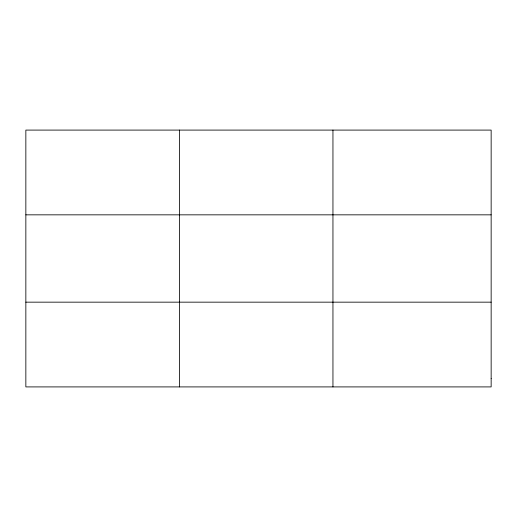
<?xml version="1.0" encoding="UTF-8"?>
<svg xmlns="http://www.w3.org/2000/svg" width="517" height="517" viewBox="0 0 517 517"><rect width="100%" height="100%" fill="white"/><g stroke="black" fill="none" stroke-linecap="round" stroke-linejoin="round"><path stroke-width="0.78" d="M179.399 386.91L179.399 130.09M332.948 386.91L332.948 130.09M25.85 214.839L491.15 214.839M25.85 302.161L491.15 302.161M491.15 378.438L491.15 386.91L25.85 386.91L25.85 130.09L491.15 130.09L491.15 378.438"/></g></svg>
